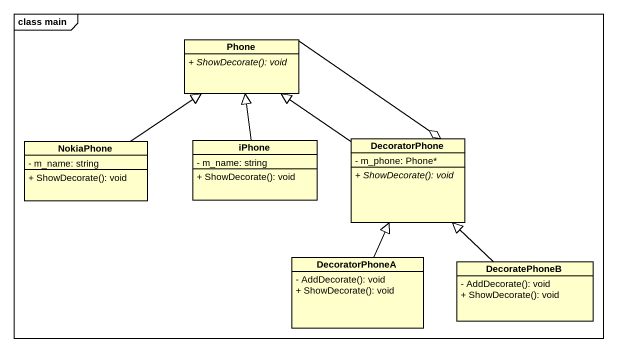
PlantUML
@startuml
mainframe class main
hide circle
hide empty members
skinparam classAttributeIconSize 0
class Phone {
  {abstract} + ShowDecorate(): void
}
class NokiaPhone {
  - m_name: string
  + ShowDecorate(): void
}
class iPhone {
  - m_name: string
  + ShowDecorate(): void
}
class DecoratorPhone {
  - m_phone: Phone*
  {abstract} + ShowDecorate(): void
}
class DecoratorPhoneA {
  - AddDecorate(): void
  + ShowDecorate(): void
}
class DecoratePhoneB {
  - AddDecorate(): void
  + ShowDecorate(): void
}
Phone --o DecoratorPhone
NokiaPhone -up-|> Phone
iPhone -up-|> Phone
DecoratorPhone -up-|> Phone
DecoratorPhoneA -up-|> DecoratorPhone
DecoratePhoneB -up-|> DecoratorPhone
@enduml
